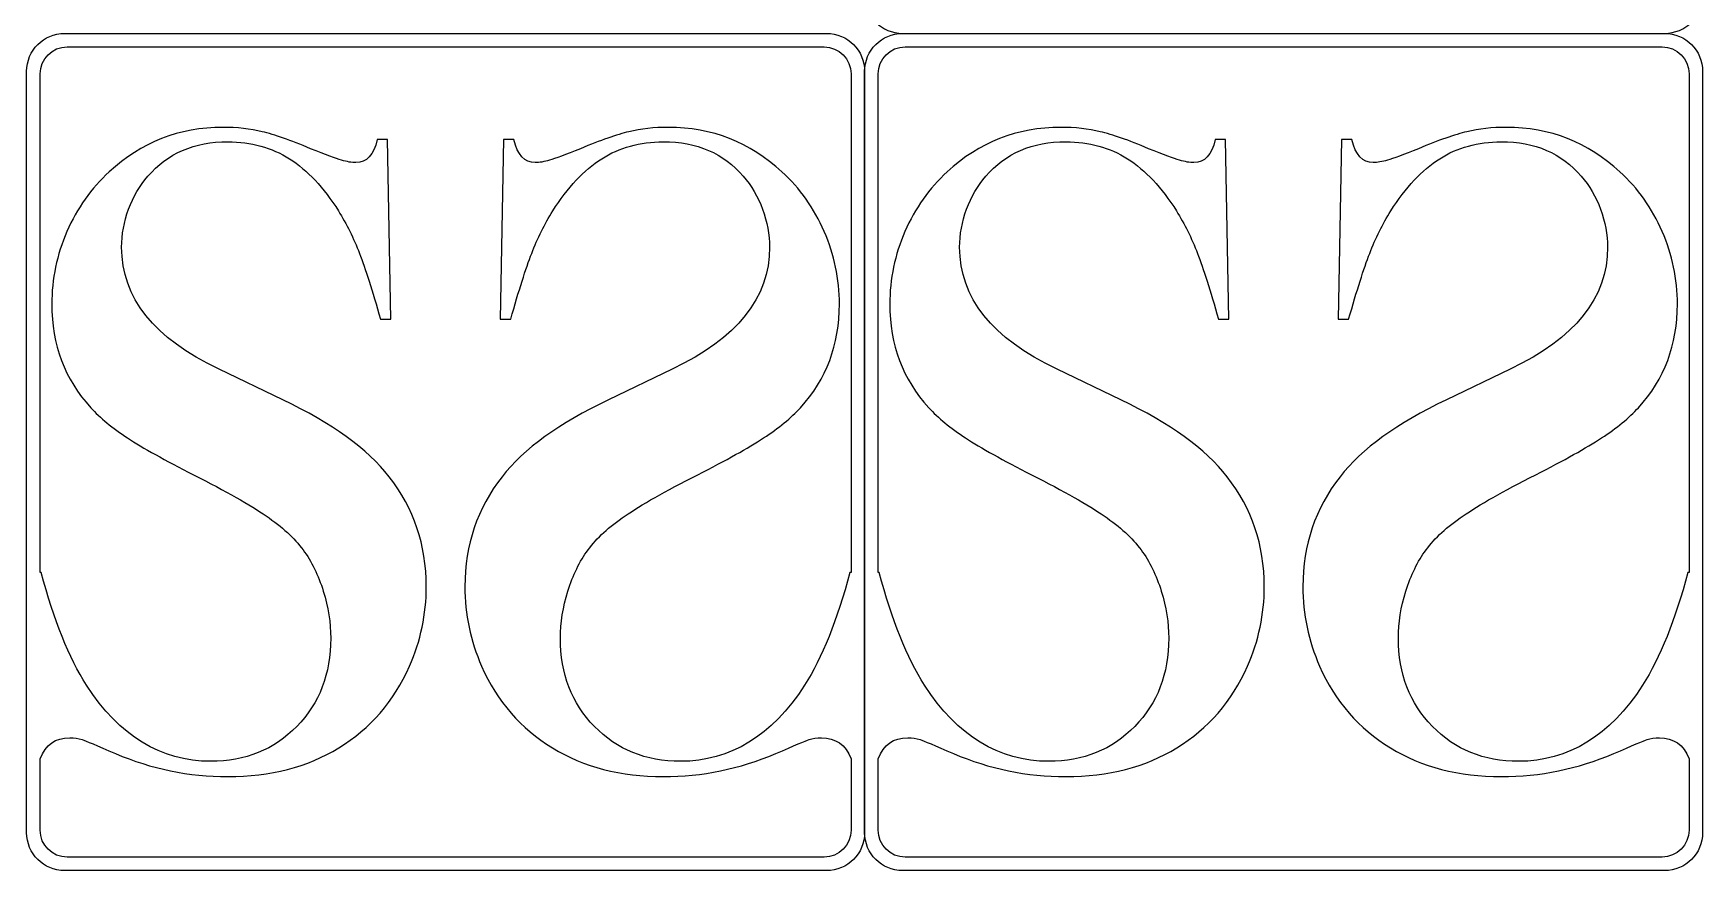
# Model space of a CAD drawing. Header units: centimetres. Extents: x -6 to 6, y -11 to 11.
# Drawn here: x 2.016 to 6, y 3 to 5 of the extents above; entities that cross this region are included whole.
import ezdxf

# ---------------------------------------------------------------- set-up
doc = ezdxf.new("R2010")
doc.units = ezdxf.units.CM
doc.header["$MEASUREMENT"] = 0
doc.layers.add('layer 1', color=7, linetype='Continuous')

msp = doc.modelspace()

# ---------------------------------------------------------------- linework, layer by layer
at = {"layer": 'layer 1', "color": 242}
for points, knots in [([(5.9094, 5.00013), (5.9094, 5.00013), (4.09062, 5.00013), (4.09062, 5.00013), (4.09062, 5.00013), (4.04079, 5.00013), (4.00001, 5.04092), (4.00001, 5.09075), (4.00001, 5.09075), (4.00001, 5.09075), (4.00002, 6.90951), (4.00002, 6.90951), (4.00002, 6.90951), (4.00002, 6.95936), (4.04079, 7.00014), (4.09062, 7.00014), (4.09062, 7.00014), (4.09062, 7.00014), (5.9094, 7.00014), (5.9094, 7.00014), (5.9094, 7.00014), (5.95924, 7.00014), (6.00001, 6.95936), (6.00001, 6.90953), (6.00001, 6.90953), (6.00001, 6.90953), (6.00002, 5.09073), (6.00002, 5.09073), (6.00002, 5.09073), (6.00002, 5.0409), (5.95923, 5.00014), (5.9094, 5.00013)], [0, 0, 0, 0, 0.1111111, 0.1111111, 0.1111111, 0.1111111, 0.2222222, 0.2222222, 0.2222222, 0.2222222, 0.3333333, 0.3333333, 0.3333333, 0.3333333, 0.4444444, 0.4444444, 0.4444444, 0.4444444, 0.5555556, 0.5555556, 0.5555556, 0.5555556, 0.6666667, 0.6666667, 0.6666667, 0.6666667, 0.7777778, 0.7777778, 0.7777778, 0.7777778, 1, 1, 1, 1]), ([(3.9094, 5.00011), (3.9094, 5.00011), (2.09061, 5.00011), (2.09061, 5.00011), (2.09061, 5.00011), (2.04078, 5.00011), (2, 4.95932), (2, 4.90949), (2, 4.90949), (2, 4.90949), (2, 3.09073), (2, 3.09073), (2, 3.09073), (2, 3.04088), (2.04078, 3.0001), (2.09061, 3.0001), (2.09061, 3.0001), (2.09061, 3.0001), (3.9094, 3.0001), (3.9094, 3.0001), (3.9094, 3.0001), (3.95923, 3.0001), (4, 3.04088), (4, 3.09071), (4, 3.09071), (4, 3.09071), (4.00001, 4.90951), (4.00001, 4.90951), (4.00001, 4.90951), (4.00001, 4.95934), (3.95922, 5.0001), (3.9094, 5.00011)], [0, 0, 0, 0, 0.1111111, 0.1111111, 0.1111111, 0.1111111, 0.2222222, 0.2222222, 0.2222222, 0.2222222, 0.3333333, 0.3333333, 0.3333333, 0.3333333, 0.4444444, 0.4444444, 0.4444444, 0.4444444, 0.5555556, 0.5555556, 0.5555556, 0.5555556, 0.6666667, 0.6666667, 0.6666667, 0.6666667, 0.7777778, 0.7777778, 0.7777778, 0.7777778, 1, 1, 1, 1]), ([(5.9094, 5.00013), (5.9094, 5.00013), (4.09062, 5.00013), (4.09062, 5.00013), (4.09062, 5.00013), (4.04079, 5.00013), (4.00001, 4.95934), (4.00001, 4.90951), (4.00001, 4.90951), (4.00001, 4.90951), (4.00002, 3.09075), (4.00002, 3.09075), (4.00002, 3.09075), (4.00002, 3.0409), (4.04079, 3.00012), (4.09062, 3.00012), (4.09062, 3.00012), (4.09062, 3.00012), (5.9094, 3.00012), (5.9094, 3.00012), (5.9094, 3.00012), (5.95924, 3.00012), (6.00001, 3.0409), (6.00001, 3.09073), (6.00001, 3.09073), (6.00001, 3.09073), (6.00002, 4.90953), (6.00002, 4.90953), (6.00002, 4.90953), (6.00002, 4.95936), (5.95923, 5.00012), (5.9094, 5.00013)], [0, 0, 0, 0, 0.1111111, 0.1111111, 0.1111111, 0.1111111, 0.2222222, 0.2222222, 0.2222222, 0.2222222, 0.3333333, 0.3333333, 0.3333333, 0.3333333, 0.4444444, 0.4444444, 0.4444444, 0.4444444, 0.5555556, 0.5555556, 0.5555556, 0.5555556, 0.6666667, 0.6666667, 0.6666667, 0.6666667, 0.7777778, 0.7777778, 0.7777778, 0.7777778, 1, 1, 1, 1]), ([(2.03227, 3.71233), (2.03227, 3.71233), (2.03492, 3.71237), (2.03492, 3.71237), (2.03492, 3.71237), (2.06518, 3.59839), (2.10132, 3.50875), (2.14301, 3.44309), (2.14301, 3.44309), (2.2216, 3.32173), (2.32044, 3.26123), (2.43922, 3.26123), (2.43922, 3.26123), (2.52222, 3.26125), (2.59084, 3.28889), (2.64469, 3.3446), (2.64469, 3.3446), (2.69892, 3.39993), (2.72585, 3.47038), (2.72585, 3.5556), (2.72585, 3.5556), (2.72586, 3.59212), (2.71995, 3.62974), (2.70814, 3.66774), (2.70814, 3.66774), (2.69597, 3.7061), (2.68011, 3.73893), (2.65982, 3.76623), (2.65982, 3.76623), (2.63916, 3.79465), (2.60965, 3.82156), (2.57165, 3.84738), (2.57165, 3.84738), (2.53404, 3.87359), (2.47612, 3.90641), (2.39828, 3.94588), (2.39828, 3.94588), (2.33005, 3.98056), (2.27728, 4.0097), (2.24113, 4.03367), (2.24113, 4.03367), (2.20461, 4.05728), (2.17547, 4.08163), (2.15297, 4.10598), (2.15297, 4.10598), (2.09101, 4.17386), (2.06001, 4.25648), (2.06001, 4.35349), (2.06001, 4.35349), (2.06001, 4.41363), (2.07218, 4.47117), (2.09616, 4.52687), (2.09616, 4.52687), (2.12051, 4.58221), (2.15408, 4.62979), (2.19724, 4.66963), (2.19724, 4.66963), (2.2736, 4.7401), (2.36397, 4.7755), (2.46837, 4.7755), (2.46837, 4.7755), (2.50232, 4.7755), (2.53366, 4.77217), (2.56243, 4.76517), (2.56243, 4.76517), (2.59122, 4.75854), (2.62994, 4.74488), (2.67789, 4.72459), (2.67789, 4.72459), (2.71404, 4.71022), (2.73839, 4.70098), (2.75167, 4.69729), (2.75167, 4.69729), (2.76458, 4.69325), (2.77602, 4.69139), (2.78597, 4.69139), (2.78597, 4.69139), (2.81143, 4.69141), (2.8284, 4.70947), (2.83688, 4.74636), (2.83688, 4.74636), (2.83688, 4.74636), (2.86161, 4.74637), (2.86161, 4.74637), (2.86161, 4.74637), (2.86161, 4.74637), (2.86935, 4.31735), (2.86935, 4.31735), (2.86935, 4.31735), (2.86935, 4.31735), (2.84463, 4.31735), (2.84463, 4.31735), (2.84463, 4.31735), (2.82509, 4.38595), (2.80847, 4.43833), (2.79446, 4.47449), (2.79446, 4.47449), (2.78045, 4.51103), (2.76347, 4.54494), (2.74429, 4.57593), (2.74429, 4.57593), (2.70888, 4.63201), (2.67014, 4.67369), (2.62736, 4.70061), (2.62736, 4.70061), (2.58494, 4.72754), (2.53587, 4.74119), (2.48054, 4.74119), (2.48054, 4.74119), (2.40012, 4.74119), (2.3363, 4.7139), (2.28946, 4.65893), (2.28946, 4.65893), (2.26992, 4.63644), (2.25478, 4.61024), (2.24335, 4.57999), (2.24335, 4.57999), (2.23228, 4.54974), (2.22674, 4.51949), (2.22674, 4.48924), (2.22674, 4.48924), (2.22675, 4.36863), (2.30421, 4.2716), (2.45915, 4.19819), (2.45915, 4.19819), (2.45915, 4.19819), (2.6115, 4.12443), (2.6115, 4.12443), (2.6115, 4.12443), (2.72881, 4.06909), (2.81327, 4.00785), (2.86529, 3.94071), (2.86529, 3.94071), (2.92432, 3.86547), (2.95382, 3.7784), (2.95382, 3.6788), (2.95382, 3.6788), (2.95382, 3.6124), (2.94054, 3.54895), (2.91398, 3.48846), (2.91398, 3.48846), (2.87636, 3.40436), (2.82028, 3.33907), (2.74503, 3.29332), (2.74503, 3.29332), (2.67015, 3.24759), (2.58198, 3.22471), (2.48017, 3.22471), (2.48017, 3.22471), (2.38721, 3.22471), (2.29794, 3.24315), (2.21199, 3.27967), (2.21199, 3.27967), (2.16737, 3.29923), (2.1408, 3.31029), (2.13231, 3.31324), (2.13231, 3.31324), (2.12346, 3.31619), (2.11387, 3.31767), (2.1028, 3.31767), (2.1028, 3.31767), (2.06908, 3.31768), (2.04533, 3.3009), (2.03227, 3.26741), (2.03227, 3.26741), (2.03227, 3.26741), (2.03227, 3.09666), (2.03227, 3.09666), (2.03227, 3.09666), (2.03227, 3.0613), (2.0612, 3.03237), (2.09656, 3.03237), (2.09656, 3.03237), (2.09656, 3.03237), (3.90345, 3.03239), (3.90345, 3.03239), (3.90345, 3.03239), (3.93881, 3.03239), (3.96773, 3.0613), (3.96773, 3.09666), (3.96773, 3.09666), (3.96773, 3.09666), (3.96774, 3.26704), (3.96774, 3.26704), (3.96774, 3.26704), (3.9547, 3.3008), (3.93092, 3.31767), (3.89707, 3.31767), (3.89707, 3.31767), (3.886, 3.31768), (3.87642, 3.31619), (3.86756, 3.31324), (3.86756, 3.31324), (3.85908, 3.3103), (3.83252, 3.29922), (3.78788, 3.27967), (3.78788, 3.27967), (3.70193, 3.24315), (3.61266, 3.22471), (3.5197, 3.22471), (3.5197, 3.22471), (3.4179, 3.22471), (3.32973, 3.24758), (3.25484, 3.29332), (3.25484, 3.29332), (3.1796, 3.33907), (3.12352, 3.40436), (3.0859, 3.48846), (3.0859, 3.48846), (3.05933, 3.54896), (3.04605, 3.6124), (3.04605, 3.6788), (3.04605, 3.6788), (3.04606, 3.77841), (3.07557, 3.86546), (3.13459, 3.94071), (3.13459, 3.94071), (3.1866, 4.00787), (3.27108, 4.06908), (3.38838, 4.12442), (3.38838, 4.12442), (3.38838, 4.12442), (3.54073, 4.19821), (3.54073, 4.19821), (3.54073, 4.19821), (3.69566, 4.27161), (3.77313, 4.36862), (3.77313, 4.48924), (3.77313, 4.48924), (3.77313, 4.5195), (3.76759, 4.54974), (3.75653, 4.57999), (3.75653, 4.57999), (3.74509, 4.61024), (3.72996, 4.63643), (3.71041, 4.65893), (3.71041, 4.65893), (3.66357, 4.71391), (3.59975, 4.74119), (3.51933, 4.74119), (3.51933, 4.74119), (3.46401, 4.74119), (3.41494, 4.72754), (3.37252, 4.70061), (3.37252, 4.70061), (3.32973, 4.6737), (3.291, 4.632), (3.25558, 4.57593), (3.25558, 4.57593), (3.23641, 4.54496), (3.21943, 4.51101), (3.20541, 4.47449), (3.20541, 4.47449), (3.1914, 4.43834), (3.1748, 4.38595), (3.15525, 4.31735), (3.15525, 4.31735), (3.15525, 4.31735), (3.13053, 4.31735), (3.13053, 4.31735), (3.13053, 4.31735), (3.13053, 4.31735), (3.13828, 4.74637), (3.13828, 4.74637), (3.13828, 4.74637), (3.13828, 4.74637), (3.163, 4.74637), (3.163, 4.74637), (3.163, 4.74637), (3.17147, 4.70948), (3.18844, 4.69139), (3.2139, 4.69139), (3.2139, 4.69139), (3.22386, 4.69141), (3.23529, 4.69324), (3.2482, 4.69729), (3.2482, 4.69729), (3.26148, 4.70099), (3.28583, 4.71021), (3.32198, 4.72459), (3.32198, 4.72459), (3.36994, 4.74488), (3.40867, 4.75853), (3.43744, 4.76517), (3.43744, 4.76517), (3.46622, 4.77219), (3.49757, 4.7755), (3.53151, 4.7755), (3.53151, 4.7755), (3.6359, 4.7755), (3.72628, 4.74009), (3.80264, 4.66963), (3.80264, 4.66963), (3.84579, 4.62979), (3.87936, 4.5822), (3.90371, 4.52687), (3.90371, 4.52687), (3.9277, 4.47118), (3.93986, 4.41362), (3.93986, 4.35349), (3.93986, 4.35349), (3.93987, 4.25649), (3.90888, 4.17385), (3.8469, 4.10598), (3.8469, 4.10598), (3.82441, 4.08165), (3.79526, 4.05728), (3.75874, 4.03367), (3.75874, 4.03367), (3.72259, 4.00971), (3.66984, 3.98055), (3.60159, 3.94588), (3.60159, 3.94588), (3.52377, 3.90643), (3.46585, 3.87357), (3.42822, 3.84738), (3.42822, 3.84738), (3.39023, 3.82157), (3.36071, 3.79464), (3.34005, 3.76623), (3.34005, 3.76623), (3.31977, 3.73895), (3.30391, 3.7061), (3.29173, 3.66774), (3.29173, 3.66774), (3.27994, 3.62975), (3.27403, 3.59212), (3.27403, 3.5556), (3.27403, 3.5556), (3.27403, 3.4704), (3.30096, 3.39993), (3.35518, 3.3446), (3.35518, 3.3446), (3.40904, 3.28889), (3.47765, 3.26123), (3.56065, 3.26123), (3.56065, 3.26123), (3.67943, 3.26125), (3.77829, 3.32172), (3.85686, 3.44309), (3.85686, 3.44309), (3.89855, 3.50876), (3.93469, 3.59839), (3.96495, 3.71237), (3.96495, 3.71237), (3.96495, 3.71237), (3.96774, 3.71233), (3.96774, 3.71233), (3.96774, 3.71233), (3.96774, 3.71233), (3.96774, 4.90356), (3.96774, 4.90356), (3.96774, 4.90356), (3.96774, 4.93892), (3.9388, 4.96783), (3.90344, 4.96783), (3.90344, 4.96783), (3.90344, 4.96783), (2.09656, 4.96785), (2.09656, 4.96785), (2.09656, 4.96785), (2.0612, 4.96785), (2.03227, 4.9389), (2.03227, 4.90354), (2.03227, 4.90354), (2.03227, 4.90354), (2.03227, 3.71233), (2.03227, 3.71233)], [0, 0, 0, 0, 0.0107527, 0.0107527, 0.0107527, 0.0107527, 0.0215054, 0.0215054, 0.0215054, 0.0215054, 0.0322581, 0.0322581, 0.0322581, 0.0322581, 0.0430108, 0.0430108, 0.0430108, 0.0430108, 0.0537634, 0.0537634, 0.0537634, 0.0537634, 0.0645161, 0.0645161, 0.0645161, 0.0645161, 0.0752688, 0.0752688, 0.0752688, 0.0752688, 0.0860215, 0.0860215, 0.0860215, 0.0860215, 0.0967742, 0.0967742, 0.0967742, 0.0967742, 0.1075269, 0.1075269, 0.1075269, 0.1075269, 0.1182796, 0.1182796, 0.1182796, 0.1182796, 0.1290323, 0.1290323, 0.1290323, 0.1290323, 0.1397849, 0.1397849, 0.1397849, 0.1397849, 0.1505376, 0.1505376, 0.1505376, 0.1505376, 0.1612903, 0.1612903, 0.1612903, 0.1612903, 0.172043, 0.172043, 0.172043, 0.172043, 0.1827957, 0.1827957, 0.1827957, 0.1827957, 0.1935484, 0.1935484, 0.1935484, 0.1935484, 0.2043011, 0.2043011, 0.2043011, 0.2043011, 0.2150538, 0.2150538, 0.2150538, 0.2150538, 0.2258065, 0.2258065, 0.2258065, 0.2258065, 0.2365591, 0.2365591, 0.2365591, 0.2365591, 0.2473118, 0.2473118, 0.2473118, 0.2473118, 0.2580645, 0.2580645, 0.2580645, 0.2580645, 0.2688172, 0.2688172, 0.2688172, 0.2688172, 0.2795699, 0.2795699, 0.2795699, 0.2795699, 0.2903226, 0.2903226, 0.2903226, 0.2903226, 0.3010753, 0.3010753, 0.3010753, 0.3010753, 0.311828, 0.311828, 0.311828, 0.311828, 0.3225806, 0.3225806, 0.3225806, 0.3225806, 0.3333333, 0.3333333, 0.3333333, 0.3333333, 0.344086, 0.344086, 0.344086, 0.344086, 0.3548387, 0.3548387, 0.3548387, 0.3548387, 0.3655914, 0.3655914, 0.3655914, 0.3655914, 0.3763441, 0.3763441, 0.3763441, 0.3763441, 0.3870968, 0.3870968, 0.3870968, 0.3870968, 0.3978495, 0.3978495, 0.3978495, 0.3978495, 0.4086022, 0.4086022, 0.4086022, 0.4086022, 0.4193548, 0.4193548, 0.4193548, 0.4193548, 0.4301075, 0.4301075, 0.4301075, 0.4301075, 0.4408602, 0.4408602, 0.4408602, 0.4408602, 0.4516129, 0.4516129, 0.4516129, 0.4516129, 0.4623656, 0.4623656, 0.4623656, 0.4623656, 0.4731183, 0.4731183, 0.4731183, 0.4731183, 0.483871, 0.483871, 0.483871, 0.483871, 0.4946237, 0.4946237, 0.4946237, 0.4946237, 0.5053763, 0.5053763, 0.5053763, 0.5053763, 0.516129, 0.516129, 0.516129, 0.516129, 0.5268817, 0.5268817, 0.5268817, 0.5268817, 0.5376344, 0.5376344, 0.5376344, 0.5376344, 0.5483871, 0.5483871, 0.5483871, 0.5483871, 0.5591398, 0.5591398, 0.5591398, 0.5591398, 0.5698925, 0.5698925, 0.5698925, 0.5698925, 0.5806452, 0.5806452, 0.5806452, 0.5806452, 0.5913978, 0.5913978, 0.5913978, 0.5913978, 0.6021505, 0.6021505, 0.6021505, 0.6021505, 0.6129032, 0.6129032, 0.6129032, 0.6129032, 0.6236559, 0.6236559, 0.6236559, 0.6236559, 0.6344086, 0.6344086, 0.6344086, 0.6344086, 0.6451613, 0.6451613, 0.6451613, 0.6451613, 0.655914, 0.655914, 0.655914, 0.655914, 0.6666667, 0.6666667, 0.6666667, 0.6666667, 0.6774194, 0.6774194, 0.6774194, 0.6774194, 0.688172, 0.688172, 0.688172, 0.688172, 0.6989247, 0.6989247, 0.6989247, 0.6989247, 0.7096774, 0.7096774, 0.7096774, 0.7096774, 0.7204301, 0.7204301, 0.7204301, 0.7204301, 0.7311828, 0.7311828, 0.7311828, 0.7311828, 0.7419355, 0.7419355, 0.7419355, 0.7419355, 0.7526882, 0.7526882, 0.7526882, 0.7526882, 0.7634409, 0.7634409, 0.7634409, 0.7634409, 0.7741935, 0.7741935, 0.7741935, 0.7741935, 0.7849462, 0.7849462, 0.7849462, 0.7849462, 0.7956989, 0.7956989, 0.7956989, 0.7956989, 0.8064516, 0.8064516, 0.8064516, 0.8064516, 0.8172043, 0.8172043, 0.8172043, 0.8172043, 0.827957, 0.827957, 0.827957, 0.827957, 0.8387097, 0.8387097, 0.8387097, 0.8387097, 0.8494624, 0.8494624, 0.8494624, 0.8494624, 0.8602151, 0.8602151, 0.8602151, 0.8602151, 0.8709677, 0.8709677, 0.8709677, 0.8709677, 0.8817204, 0.8817204, 0.8817204, 0.8817204, 0.8924731, 0.8924731, 0.8924731, 0.8924731, 0.9032258, 0.9032258, 0.9032258, 0.9032258, 0.9139785, 0.9139785, 0.9139785, 0.9139785, 0.9247312, 0.9247312, 0.9247312, 0.9247312, 0.9354839, 0.9354839, 0.9354839, 0.9354839, 0.9462366, 0.9462366, 0.9462366, 0.9462366, 0.9569892, 0.9569892, 0.9569892, 0.9569892, 0.9677419, 0.9677419, 0.9677419, 0.9677419, 0.9784946, 0.9784946, 0.9784946, 0.9784946, 1, 1, 1, 1]), ([(4.03228, 3.71235), (4.03228, 3.71235), (4.03493, 3.71239), (4.03493, 3.71239), (4.03493, 3.71239), (4.06519, 3.59841), (4.10133, 3.50877), (4.14302, 3.44311), (4.14302, 3.44311), (4.2216, 3.32175), (4.32045, 3.26125), (4.43923, 3.26125), (4.43923, 3.26125), (4.52223, 3.26127), (4.59085, 3.28891), (4.6447, 3.34462), (4.6447, 3.34462), (4.69893, 3.39995), (4.72586, 3.4704), (4.72586, 3.55562), (4.72586, 3.55562), (4.72586, 3.59214), (4.71996, 3.62976), (4.70815, 3.66776), (4.70815, 3.66776), (4.69599, 3.70612), (4.68012, 3.73895), (4.65983, 3.76625), (4.65983, 3.76625), (4.63917, 3.79467), (4.60966, 3.82158), (4.57166, 3.8474), (4.57166, 3.8474), (4.53404, 3.87361), (4.47613, 3.90643), (4.39829, 3.9459), (4.39829, 3.9459), (4.33006, 3.98058), (4.27729, 4.00972), (4.24114, 4.03369), (4.24114, 4.03369), (4.20462, 4.0573), (4.17548, 4.08165), (4.15298, 4.106), (4.15298, 4.106), (4.09102, 4.17388), (4.06002, 4.2565), (4.06002, 4.35351), (4.06002, 4.35351), (4.06002, 4.41365), (4.07219, 4.47119), (4.09617, 4.52689), (4.09617, 4.52689), (4.12053, 4.58223), (4.15409, 4.62981), (4.19725, 4.66965), (4.19725, 4.66965), (4.2736, 4.74012), (4.36398, 4.77552), (4.46838, 4.77552), (4.46838, 4.77552), (4.50232, 4.77552), (4.53367, 4.77219), (4.56244, 4.76519), (4.56244, 4.76519), (4.59122, 4.75856), (4.62995, 4.7449), (4.6779, 4.72461), (4.6779, 4.72461), (4.71405, 4.71024), (4.7384, 4.701), (4.75168, 4.69731), (4.75168, 4.69731), (4.7646, 4.69327), (4.77603, 4.69141), (4.78598, 4.69141), (4.78598, 4.69141), (4.81145, 4.69143), (4.82841, 4.70949), (4.83689, 4.74638), (4.83689, 4.74638), (4.83689, 4.74638), (4.86161, 4.74639), (4.86161, 4.74639), (4.86161, 4.74639), (4.86161, 4.74639), (4.86935, 4.31737), (4.86935, 4.31737), (4.86935, 4.31737), (4.86935, 4.31737), (4.84465, 4.31737), (4.84465, 4.31737), (4.84465, 4.31737), (4.8251, 4.38597), (4.80848, 4.43835), (4.79447, 4.47451), (4.79447, 4.47451), (4.78045, 4.51105), (4.76348, 4.54496), (4.7443, 4.57595), (4.7443, 4.57595), (4.70889, 4.63203), (4.67015, 4.67371), (4.62737, 4.70063), (4.62737, 4.70063), (4.58494, 4.72756), (4.53588, 4.74121), (4.48055, 4.74121), (4.48055, 4.74121), (4.40014, 4.74121), (4.33631, 4.71392), (4.28947, 4.65895), (4.28947, 4.65895), (4.26992, 4.63646), (4.25479, 4.61026), (4.24336, 4.58001), (4.24336, 4.58001), (4.2323, 4.54976), (4.22675, 4.51951), (4.22675, 4.48926), (4.22675, 4.48926), (4.22675, 4.36865), (4.30422, 4.27162), (4.45916, 4.19821), (4.45916, 4.19821), (4.45916, 4.19821), (4.6115, 4.12445), (4.6115, 4.12445), (4.6115, 4.12445), (4.72882, 4.06911), (4.81328, 4.00787), (4.8653, 3.94073), (4.8653, 3.94073), (4.92433, 3.86549), (4.95383, 3.77842), (4.95383, 3.67882), (4.95383, 3.67882), (4.95384, 3.61242), (4.94055, 3.54897), (4.91399, 3.48848), (4.91399, 3.48848), (4.87638, 3.40438), (4.82029, 3.33909), (4.74504, 3.29334), (4.74504, 3.29334), (4.67016, 3.24761), (4.58199, 3.22473), (4.48018, 3.22473), (4.48018, 3.22473), (4.38723, 3.22473), (4.29795, 3.24317), (4.212, 3.27969), (4.212, 3.27969), (4.16738, 3.29925), (4.14081, 3.31031), (4.13232, 3.31326), (4.13232, 3.31326), (4.12347, 3.31621), (4.11388, 3.31769), (4.10281, 3.31769), (4.10281, 3.31769), (4.06909, 3.3177), (4.04534, 3.30092), (4.03228, 3.26743), (4.03228, 3.26743), (4.03228, 3.26743), (4.03228, 3.09668), (4.03228, 3.09668), (4.03228, 3.09668), (4.03228, 3.06132), (4.06121, 3.03239), (4.09657, 3.03239), (4.09657, 3.03239), (4.09657, 3.03239), (5.90346, 3.03241), (5.90346, 3.03241), (5.90346, 3.03241), (5.93881, 3.03241), (5.96774, 3.06132), (5.96774, 3.09668), (5.96774, 3.09668), (5.96774, 3.09668), (5.96774, 3.26706), (5.96774, 3.26706), (5.96774, 3.26706), (5.95471, 3.30082), (5.93093, 3.31769), (5.89708, 3.31769), (5.89708, 3.31769), (5.88602, 3.3177), (5.87643, 3.31621), (5.86757, 3.31326), (5.86757, 3.31326), (5.85909, 3.31032), (5.83253, 3.29924), (5.78789, 3.27969), (5.78789, 3.27969), (5.70194, 3.24317), (5.61267, 3.22473), (5.51971, 3.22473), (5.51971, 3.22473), (5.4179, 3.22473), (5.32974, 3.2476), (5.25485, 3.29334), (5.25485, 3.29334), (5.17961, 3.33909), (5.12353, 3.40438), (5.08591, 3.48848), (5.08591, 3.48848), (5.05934, 3.54898), (5.04606, 3.61242), (5.04606, 3.67882), (5.04606, 3.67882), (5.04607, 3.77843), (5.07558, 3.86548), (5.1346, 3.94073), (5.1346, 3.94073), (5.18661, 4.00789), (5.27109, 4.0691), (5.38839, 4.12444), (5.38839, 4.12444), (5.38839, 4.12444), (5.54074, 4.19823), (5.54074, 4.19823), (5.54074, 4.19823), (5.69567, 4.27163), (5.77314, 4.36864), (5.77314, 4.48926), (5.77314, 4.48926), (5.77314, 4.51952), (5.7676, 4.54976), (5.75654, 4.58001), (5.75654, 4.58001), (5.7451, 4.61026), (5.72997, 4.63645), (5.71042, 4.65895), (5.71042, 4.65895), (5.66359, 4.71393), (5.59976, 4.74121), (5.51934, 4.74121), (5.51934, 4.74121), (5.46402, 4.74121), (5.41495, 4.72756), (5.37253, 4.70063), (5.37253, 4.70063), (5.32975, 4.67372), (5.29101, 4.63202), (5.25559, 4.57595), (5.25559, 4.57595), (5.23641, 4.54498), (5.21944, 4.51103), (5.20542, 4.47451), (5.20542, 4.47451), (5.19141, 4.43836), (5.17481, 4.38597), (5.15526, 4.31737), (5.15526, 4.31737), (5.15526, 4.31737), (5.13054, 4.31737), (5.13054, 4.31737), (5.13054, 4.31737), (5.13054, 4.31737), (5.13829, 4.74639), (5.13829, 4.74639), (5.13829, 4.74639), (5.13829, 4.74639), (5.16301, 4.74639), (5.16301, 4.74639), (5.16301, 4.74639), (5.17148, 4.7095), (5.18845, 4.69141), (5.21391, 4.69141), (5.21391, 4.69141), (5.22387, 4.69143), (5.2353, 4.69326), (5.24821, 4.69731), (5.24821, 4.69731), (5.26149, 4.70101), (5.28584, 4.71023), (5.32199, 4.72461), (5.32199, 4.72461), (5.36995, 4.7449), (5.40868, 4.75855), (5.43745, 4.76519), (5.43745, 4.76519), (5.46622, 4.77221), (5.49758, 4.77552), (5.53152, 4.77552), (5.53152, 4.77552), (5.63591, 4.77552), (5.72629, 4.74011), (5.80265, 4.66965), (5.80265, 4.66965), (5.8458, 4.62981), (5.87937, 4.58222), (5.90372, 4.52689), (5.90372, 4.52689), (5.92771, 4.4712), (5.93987, 4.41364), (5.93987, 4.35351), (5.93987, 4.35351), (5.93987, 4.25651), (5.90889, 4.17387), (5.84691, 4.106), (5.84691, 4.106), (5.82441, 4.08167), (5.79527, 4.0573), (5.75875, 4.03369), (5.75875, 4.03369), (5.7226, 4.00973), (5.66985, 3.98057), (5.6016, 3.9459), (5.6016, 3.9459), (5.52378, 3.90645), (5.46586, 3.87359), (5.42823, 3.8474), (5.42823, 3.8474), (5.39024, 3.82159), (5.36072, 3.79466), (5.34006, 3.76625), (5.34006, 3.76625), (5.31978, 3.73897), (5.30392, 3.70612), (5.29174, 3.66776), (5.29174, 3.66776), (5.27995, 3.62977), (5.27404, 3.59214), (5.27404, 3.55562), (5.27404, 3.55562), (5.27404, 3.47042), (5.30097, 3.39995), (5.35519, 3.34462), (5.35519, 3.34462), (5.40904, 3.28891), (5.47766, 3.26125), (5.56066, 3.26125), (5.56066, 3.26125), (5.67944, 3.26127), (5.7783, 3.32174), (5.85687, 3.44311), (5.85687, 3.44311), (5.89857, 3.50878), (5.9347, 3.59841), (5.96496, 3.71239), (5.96496, 3.71239), (5.96496, 3.71239), (5.96774, 3.71235), (5.96774, 3.71235), (5.96774, 3.71235), (5.96774, 3.71235), (5.96774, 4.90358), (5.96774, 4.90358), (5.96774, 4.90358), (5.96774, 4.93894), (5.93881, 4.96785), (5.90345, 4.96785), (5.90345, 4.96785), (5.90345, 4.96785), (4.09658, 4.96787), (4.09658, 4.96787), (4.09658, 4.96787), (4.06121, 4.96787), (4.03228, 4.93892), (4.03228, 4.90356), (4.03228, 4.90356), (4.03228, 4.90356), (4.03228, 3.71235), (4.03228, 3.71235)], [0, 0, 0, 0, 0.0107527, 0.0107527, 0.0107527, 0.0107527, 0.0215054, 0.0215054, 0.0215054, 0.0215054, 0.0322581, 0.0322581, 0.0322581, 0.0322581, 0.0430108, 0.0430108, 0.0430108, 0.0430108, 0.0537634, 0.0537634, 0.0537634, 0.0537634, 0.0645161, 0.0645161, 0.0645161, 0.0645161, 0.0752688, 0.0752688, 0.0752688, 0.0752688, 0.0860215, 0.0860215, 0.0860215, 0.0860215, 0.0967742, 0.0967742, 0.0967742, 0.0967742, 0.1075269, 0.1075269, 0.1075269, 0.1075269, 0.1182796, 0.1182796, 0.1182796, 0.1182796, 0.1290323, 0.1290323, 0.1290323, 0.1290323, 0.1397849, 0.1397849, 0.1397849, 0.1397849, 0.1505376, 0.1505376, 0.1505376, 0.1505376, 0.1612903, 0.1612903, 0.1612903, 0.1612903, 0.172043, 0.172043, 0.172043, 0.172043, 0.1827957, 0.1827957, 0.1827957, 0.1827957, 0.1935484, 0.1935484, 0.1935484, 0.1935484, 0.2043011, 0.2043011, 0.2043011, 0.2043011, 0.2150538, 0.2150538, 0.2150538, 0.2150538, 0.2258065, 0.2258065, 0.2258065, 0.2258065, 0.2365591, 0.2365591, 0.2365591, 0.2365591, 0.2473118, 0.2473118, 0.2473118, 0.2473118, 0.2580645, 0.2580645, 0.2580645, 0.2580645, 0.2688172, 0.2688172, 0.2688172, 0.2688172, 0.2795699, 0.2795699, 0.2795699, 0.2795699, 0.2903226, 0.2903226, 0.2903226, 0.2903226, 0.3010753, 0.3010753, 0.3010753, 0.3010753, 0.311828, 0.311828, 0.311828, 0.311828, 0.3225806, 0.3225806, 0.3225806, 0.3225806, 0.3333333, 0.3333333, 0.3333333, 0.3333333, 0.344086, 0.344086, 0.344086, 0.344086, 0.3548387, 0.3548387, 0.3548387, 0.3548387, 0.3655914, 0.3655914, 0.3655914, 0.3655914, 0.3763441, 0.3763441, 0.3763441, 0.3763441, 0.3870968, 0.3870968, 0.3870968, 0.3870968, 0.3978495, 0.3978495, 0.3978495, 0.3978495, 0.4086022, 0.4086022, 0.4086022, 0.4086022, 0.4193548, 0.4193548, 0.4193548, 0.4193548, 0.4301075, 0.4301075, 0.4301075, 0.4301075, 0.4408602, 0.4408602, 0.4408602, 0.4408602, 0.4516129, 0.4516129, 0.4516129, 0.4516129, 0.4623656, 0.4623656, 0.4623656, 0.4623656, 0.4731183, 0.4731183, 0.4731183, 0.4731183, 0.483871, 0.483871, 0.483871, 0.483871, 0.4946237, 0.4946237, 0.4946237, 0.4946237, 0.5053763, 0.5053763, 0.5053763, 0.5053763, 0.516129, 0.516129, 0.516129, 0.516129, 0.5268817, 0.5268817, 0.5268817, 0.5268817, 0.5376344, 0.5376344, 0.5376344, 0.5376344, 0.5483871, 0.5483871, 0.5483871, 0.5483871, 0.5591398, 0.5591398, 0.5591398, 0.5591398, 0.5698925, 0.5698925, 0.5698925, 0.5698925, 0.5806452, 0.5806452, 0.5806452, 0.5806452, 0.5913978, 0.5913978, 0.5913978, 0.5913978, 0.6021505, 0.6021505, 0.6021505, 0.6021505, 0.6129032, 0.6129032, 0.6129032, 0.6129032, 0.6236559, 0.6236559, 0.6236559, 0.6236559, 0.6344086, 0.6344086, 0.6344086, 0.6344086, 0.6451613, 0.6451613, 0.6451613, 0.6451613, 0.655914, 0.655914, 0.655914, 0.655914, 0.6666667, 0.6666667, 0.6666667, 0.6666667, 0.6774194, 0.6774194, 0.6774194, 0.6774194, 0.688172, 0.688172, 0.688172, 0.688172, 0.6989247, 0.6989247, 0.6989247, 0.6989247, 0.7096774, 0.7096774, 0.7096774, 0.7096774, 0.7204301, 0.7204301, 0.7204301, 0.7204301, 0.7311828, 0.7311828, 0.7311828, 0.7311828, 0.7419355, 0.7419355, 0.7419355, 0.7419355, 0.7526882, 0.7526882, 0.7526882, 0.7526882, 0.7634409, 0.7634409, 0.7634409, 0.7634409, 0.7741935, 0.7741935, 0.7741935, 0.7741935, 0.7849462, 0.7849462, 0.7849462, 0.7849462, 0.7956989, 0.7956989, 0.7956989, 0.7956989, 0.8064516, 0.8064516, 0.8064516, 0.8064516, 0.8172043, 0.8172043, 0.8172043, 0.8172043, 0.827957, 0.827957, 0.827957, 0.827957, 0.8387097, 0.8387097, 0.8387097, 0.8387097, 0.8494624, 0.8494624, 0.8494624, 0.8494624, 0.8602151, 0.8602151, 0.8602151, 0.8602151, 0.8709677, 0.8709677, 0.8709677, 0.8709677, 0.8817204, 0.8817204, 0.8817204, 0.8817204, 0.8924731, 0.8924731, 0.8924731, 0.8924731, 0.9032258, 0.9032258, 0.9032258, 0.9032258, 0.9139785, 0.9139785, 0.9139785, 0.9139785, 0.9247312, 0.9247312, 0.9247312, 0.9247312, 0.9354839, 0.9354839, 0.9354839, 0.9354839, 0.9462366, 0.9462366, 0.9462366, 0.9462366, 0.9569892, 0.9569892, 0.9569892, 0.9569892, 0.9677419, 0.9677419, 0.9677419, 0.9677419, 0.9784946, 0.9784946, 0.9784946, 0.9784946, 1, 1, 1, 1])]:
    msp.add_open_spline(points, degree=3, knots=knots, dxfattribs=at)

doc.saveas('drawing.dxf')
